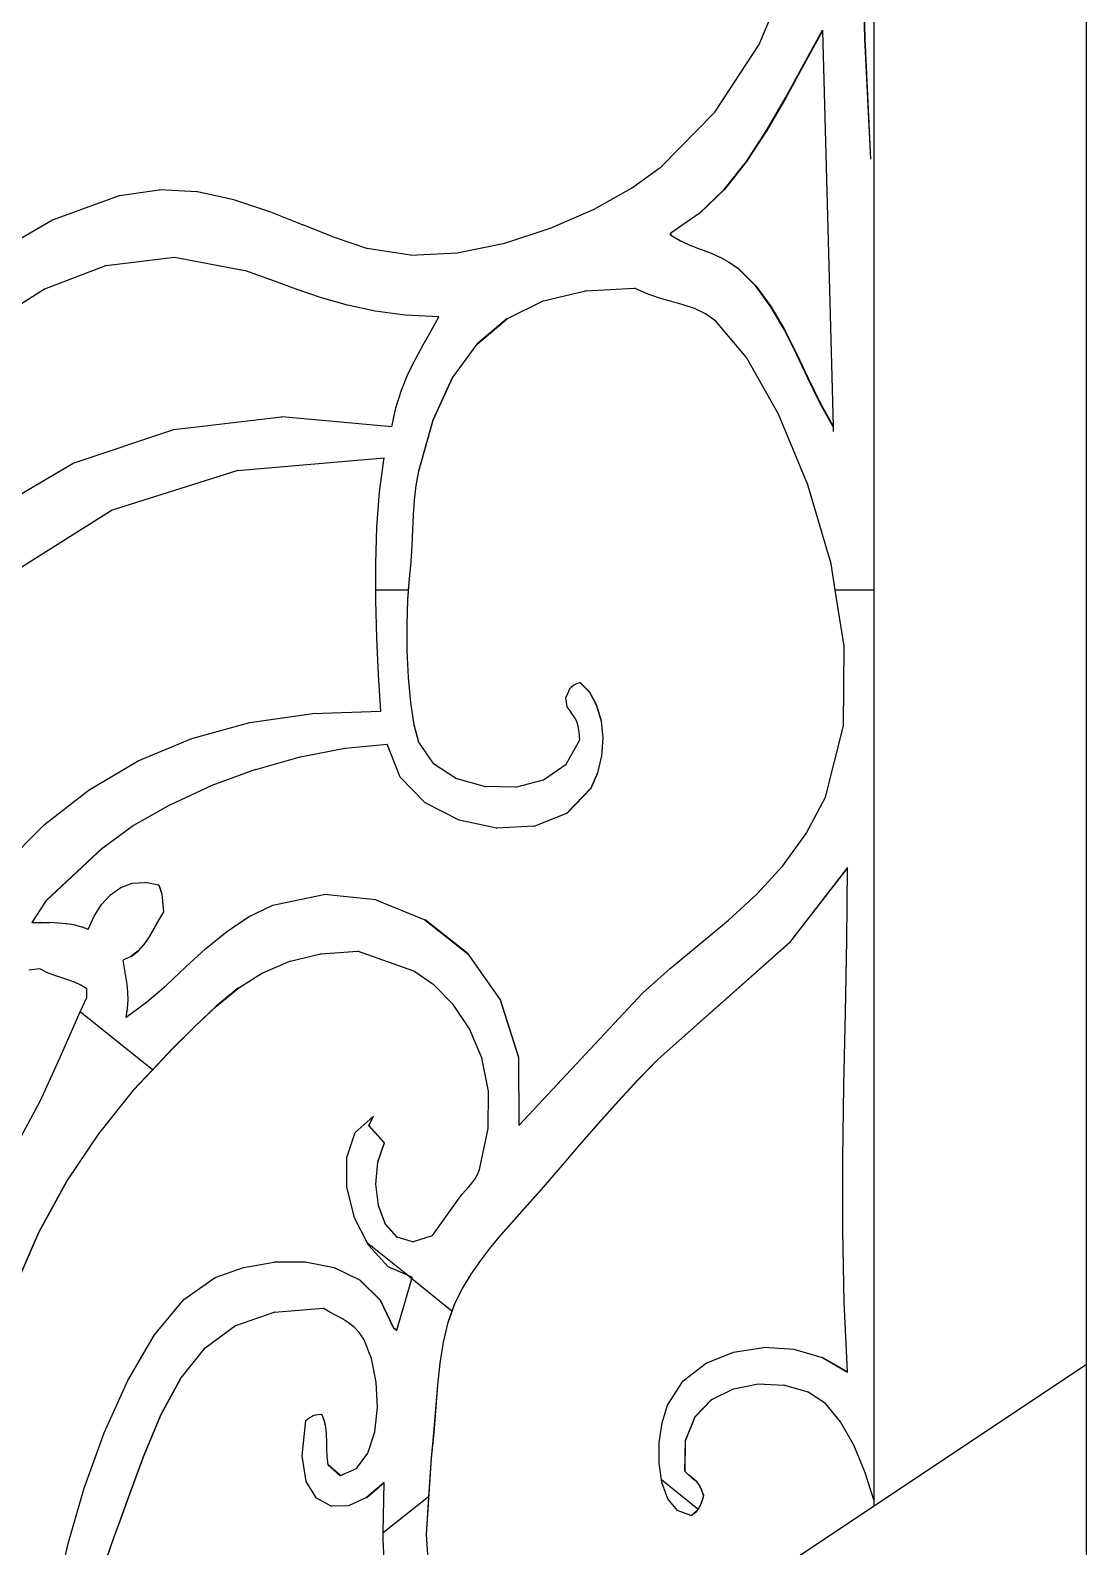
# Model space of a CAD drawing. Header units: inches. Extents: x 1397 to 20304, y -27267 to -746.
# Drawn here: x 2811.62 to 2821.55, y -9108.88 to -9094.61 of the extents above; entities that cross this region are included whole.
import ezdxf

# ---------------------------------------------------------------- set-up
doc = ezdxf.new("R2010")
doc.units = ezdxf.units.IN
doc.header["$LTSCALE"] = 17
doc.header["$MEASUREMENT"] = 0
doc.layers.add('OUTLINE', color=1, linetype='Continuous', lineweight=25)

msp = doc.modelspace()

# ---------------------------------------------------------------- linework, layer by layer
for p, q in [((2819.44, -9093.552), (2819.467, -9094.686)), ((2819.469, -9094.686), (2819.443, -9093.552)), ((2818.473, -9094.741), (2818.779, -9094.01)), ((2818.894, -9094.926), (2819.069, -9094.608)), ((2819.069, -9094.613), (2818.897, -9094.926)), ((2819.069, -9094.608), (2819.07, -9094.611)), ((2819.07, -9094.611), (2819.069, -9094.612)), ((2819.07, -9094.611), (2819.069, -9094.613)), ((2819.069, -9094.613), (2819.171, -9098.334)), ((2819.467, -9094.686), (2819.469, -9094.686)), ((2819.467, -9094.686), (2819.52, -9095.822)), ((2819.523, -9095.822), (2819.469, -9094.686)), ((2818.056, -9095.377), (2818.473, -9094.741)), ((2818.721, -9095.244), (2818.894, -9094.926)), ((2818.897, -9094.926), (2818.724, -9095.244)), ((2818.894, -9094.926), (2818.897, -9094.926)), ((2818.544, -9095.552), (2818.721, -9095.244)), ((2818.724, -9095.244), (2818.546, -9095.552)), ((2818.721, -9095.244), (2818.724, -9095.244)), ((2817.552, -9095.894), (2818.056, -9095.377)), ((2818.354, -9095.842), (2818.544, -9095.552)), ((2818.546, -9095.552), (2818.356, -9095.842)), ((2818.544, -9095.552), (2818.546, -9095.552)), ((2818.144, -9096.106), (2818.354, -9095.842)), ((2818.356, -9095.842), (2818.147, -9096.106)), ((2818.354, -9095.842), (2818.356, -9095.842)), ((2817.274, -9096.093), (2817.552, -9095.894)), ((2812.457, -9096.164), (2812.829, -9096.11)), ((2812.829, -9096.11), (2812.832, -9096.11)), ((2813.187, -9096.129), (2812.832, -9096.11)), ((2813.187, -9096.129), (2813.19, -9096.129)), ((2813.53, -9096.203), (2813.19, -9096.129)), ((2816.923, -9096.29), (2817.274, -9096.093)), ((2817.909, -9096.333), (2818.144, -9096.106)), ((2818.147, -9096.106), (2817.912, -9096.333)), ((2818.144, -9096.106), (2818.147, -9096.106)), ((2811.826, -9096.392), (2812.457, -9096.164)), ((2813.53, -9096.203), (2813.533, -9096.203)), ((2813.861, -9096.313), (2813.533, -9096.203)), ((2816.518, -9096.468), (2816.923, -9096.29)), ((2811.263, -9096.719), (2811.826, -9096.392)), ((2813.861, -9096.313), (2813.864, -9096.313)), ((2814.179, -9096.438), (2813.864, -9096.313)), ((2814.179, -9096.438), (2814.182, -9096.438)), ((2814.487, -9096.561), (2814.182, -9096.438)), ((2817.909, -9096.333), (2817.643, -9096.516)), ((2817.909, -9096.333), (2817.912, -9096.333)), ((2814.487, -9096.561), (2814.489, -9096.561)), ((2814.784, -9096.661), (2814.489, -9096.561)), ((2816.082, -9096.61), (2816.518, -9096.468)), ((2817.64, -9096.537), (2817.64, -9096.516)), ((2817.64, -9096.516), (2817.643, -9096.516)), ((2817.64, -9096.537), (2817.643, -9096.537)), ((2817.643, -9096.516), (2817.643, -9096.537)), ((2817.643, -9096.537), (2817.733, -9096.59)), ((2814.784, -9096.661), (2814.786, -9096.661)), ((2815.194, -9096.724), (2814.786, -9096.661)), ((2815.194, -9096.724), (2815.633, -9096.701)), ((2815.633, -9096.701), (2816.082, -9096.61)), ((2817.733, -9096.59), (2817.736, -9096.59)), ((2817.736, -9096.59), (2817.827, -9096.633)), ((2817.827, -9096.633), (2817.83, -9096.633)), ((2817.83, -9096.633), (2817.92, -9096.669)), ((2817.92, -9096.669), (2817.923, -9096.669)), ((2817.923, -9096.669), (2818.013, -9096.704)), ((2818.013, -9096.704), (2818.016, -9096.704)), ((2818.016, -9096.704), (2818.103, -9096.742)), ((2811.754, -9097.04), (2812.328, -9096.821)), ((2812.331, -9096.821), (2812.328, -9096.821)), ((2812.331, -9096.821), (2812.972, -9096.744)), ((2812.972, -9096.744), (2813.635, -9096.869)), ((2813.881, -9096.957), (2813.635, -9096.869)), ((2818.103, -9096.742), (2818.106, -9096.742)), ((2818.106, -9096.742), (2818.19, -9096.789)), ((2818.19, -9096.789), (2818.193, -9096.789)), ((2818.193, -9096.789), (2818.274, -9096.848)), ((2818.443, -9097.017), (2818.274, -9096.848)), ((2818.274, -9096.848), (2818.276, -9096.848)), ((2818.276, -9096.848), (2818.446, -9097.017)), ((2814.118, -9097.044), (2813.881, -9096.957)), ((2818.585, -9097.211), (2818.443, -9097.017)), ((2818.443, -9097.017), (2818.446, -9097.017)), ((2818.446, -9097.017), (2818.588, -9097.211)), ((2811.236, -9097.368), (2811.751, -9097.04)), ((2811.751, -9097.04), (2811.754, -9097.04)), ((2814.355, -9097.125), (2814.118, -9097.044)), ((2814.6, -9097.196), (2814.355, -9097.125)), ((2816.105, -9097.321), (2816.442, -9097.155)), ((2816.442, -9097.155), (2816.445, -9097.155)), ((2816.445, -9097.155), (2816.841, -9097.06)), ((2816.844, -9097.06), (2816.841, -9097.06)), ((2816.844, -9097.06), (2817.302, -9097.035)), ((2817.419, -9097.09), (2817.302, -9097.035)), ((2817.535, -9097.13), (2817.419, -9097.09)), ((2817.649, -9097.162), (2817.535, -9097.13)), ((2814.86, -9097.252), (2814.6, -9097.196)), ((2815.145, -9097.29), (2814.86, -9097.252)), ((2815.461, -9097.304), (2815.145, -9097.29)), ((2817.759, -9097.192), (2817.649, -9097.162)), ((2817.867, -9097.228), (2817.759, -9097.192)), ((2817.969, -9097.277), (2817.867, -9097.228)), ((2818.067, -9097.346), (2817.969, -9097.277)), ((2818.709, -9097.424), (2818.585, -9097.211)), ((2818.585, -9097.211), (2818.588, -9097.211)), ((2818.588, -9097.211), (2818.712, -9097.424)), ((2815.314, -9097.568), (2815.389, -9097.436)), ((2815.389, -9097.436), (2815.461, -9097.304)), ((2816.102, -9097.321), (2815.818, -9097.562)), ((2815.821, -9097.562), (2816.105, -9097.321)), ((2816.102, -9097.321), (2816.105, -9097.321)), ((2818.356, -9097.689), (2818.067, -9097.346)), ((2818.821, -9097.65), (2818.709, -9097.424)), ((2818.709, -9097.424), (2818.712, -9097.424)), ((2818.712, -9097.424), (2818.824, -9097.65)), ((2815.24, -9097.703), (2815.314, -9097.568)), ((2815.818, -9097.562), (2815.587, -9097.88)), ((2815.59, -9097.88), (2815.821, -9097.562)), ((2815.818, -9097.562), (2815.821, -9097.562)), ((2815.17, -9097.845), (2815.24, -9097.703)), ((2818.656, -9098.22), (2818.356, -9097.689)), ((2818.931, -9097.882), (2818.821, -9097.65)), ((2818.821, -9097.65), (2818.824, -9097.65)), ((2818.824, -9097.65), (2818.934, -9097.882)), ((2815.108, -9097.996), (2815.17, -9097.845)), ((2815.056, -9098.161), (2815.108, -9097.996)), ((2815.587, -9097.88), (2815.405, -9098.277)), ((2815.408, -9098.277), (2815.59, -9097.88)), ((2815.587, -9097.88), (2815.59, -9097.88)), ((2819.045, -9098.115), (2818.931, -9097.882)), ((2818.931, -9097.882), (2818.934, -9097.882)), ((2818.934, -9097.882), (2819.048, -9098.115)), ((2819.171, -9098.339), (2819.045, -9098.115)), ((2819.045, -9098.115), (2819.048, -9098.115)), ((2819.048, -9098.115), (2819.171, -9098.334)), ((2812.968, -9098.364), (2813.979, -9098.245)), ((2813.979, -9098.245), (2813.982, -9098.245)), ((2813.982, -9098.245), (2813.981, -9098.245)), ((2815.019, -9098.341), (2813.982, -9098.245)), ((2815.019, -9098.341), (2815.056, -9098.161)), ((2815.405, -9098.277), (2815.27, -9098.756)), ((2815.272, -9098.756), (2815.408, -9098.277)), ((2815.405, -9098.277), (2815.408, -9098.277)), ((2818.932, -9098.885), (2818.656, -9098.22)), ((2812.021, -9098.682), (2812.968, -9098.364)), ((2819.171, -9098.334), (2819.171, -9098.339)), ((2819.172, -9098.341), (2819.171, -9098.339)), ((2819.172, -9098.383), (2819.172, -9098.341)), ((2811.171, -9099.184), (2812.021, -9098.682)), ((2813.566, -9098.752), (2814.946, -9098.632)), ((2814.903, -9098.951), (2814.946, -9098.632)), ((2812.391, -9099.121), (2813.563, -9098.752)), ((2813.566, -9098.752), (2813.563, -9098.752)), ((2815.27, -9098.756), (2815.245, -9098.893)), ((2815.248, -9098.893), (2815.272, -9098.756)), ((2815.27, -9098.756), (2815.272, -9098.756)), ((2814.878, -9099.284), (2814.903, -9098.951)), ((2815.245, -9098.893), (2815.229, -9099.031)), ((2815.232, -9099.031), (2815.248, -9098.893)), ((2815.245, -9098.893), (2815.248, -9098.893)), ((2819.15, -9099.631), (2818.932, -9098.885)), ((2811.412, -9099.737), (2812.388, -9099.121)), ((2812.388, -9099.121), (2812.391, -9099.121)), ((2815.229, -9099.031), (2815.219, -9099.169)), ((2815.222, -9099.169), (2815.232, -9099.031)), ((2815.229, -9099.031), (2815.232, -9099.031)), ((2814.867, -9099.626), (2814.878, -9099.284)), ((2815.219, -9099.169), (2815.213, -9099.311)), ((2815.215, -9099.311), (2815.222, -9099.169)), ((2815.219, -9099.169), (2815.222, -9099.169)), ((2815.213, -9099.311), (2815.206, -9099.457)), ((2815.209, -9099.457), (2815.215, -9099.311)), ((2815.213, -9099.311), (2815.215, -9099.311)), ((2815.206, -9099.457), (2815.196, -9099.61)), ((2815.199, -9099.61), (2815.209, -9099.457)), ((2815.206, -9099.457), (2815.209, -9099.457)), ((2814.867, -9099.878), (2814.867, -9099.626)), ((2815.196, -9099.61), (2815.181, -9099.772)), ((2815.184, -9099.772), (2815.199, -9099.61)), ((2815.196, -9099.61), (2815.199, -9099.61)), ((2819.189, -9099.878), (2819.15, -9099.631)), ((2815.168, -9099.969), (2815.184, -9099.772)), ((2815.181, -9099.772), (2815.173, -9099.878)), ((2815.181, -9099.772), (2815.184, -9099.772)), ((2815.173, -9099.878), (2814.867, -9099.878)), ((2814.867, -9099.975), (2814.867, -9099.878)), ((2814.877, -9100.326), (2814.867, -9099.975)), ((2815.165, -9099.969), (2815.158, -9100.2)), ((2815.161, -9100.2), (2815.168, -9099.969)), ((2815.173, -9099.878), (2815.165, -9099.969)), ((2815.165, -9099.969), (2815.168, -9099.969)), ((2819.274, -9100.405), (2819.189, -9099.878)), ((2819.555, -9099.878), (2819.189, -9099.878)), ((2815.158, -9100.2), (2815.161, -9100.2)), ((2815.158, -9100.2), (2815.16, -9100.448)), ((2815.163, -9100.448), (2815.161, -9100.2)), ((2814.894, -9100.674), (2814.877, -9100.326)), ((2819.268, -9101.154), (2819.274, -9100.405)), ((2815.16, -9100.448), (2815.163, -9100.448)), ((2815.16, -9100.448), (2815.172, -9100.699)), ((2815.175, -9100.699), (2815.163, -9100.448)), ((2814.916, -9101.016), (2814.894, -9100.674)), ((2815.172, -9100.699), (2815.175, -9100.699)), ((2815.172, -9100.699), (2815.193, -9100.936)), ((2815.196, -9100.936), (2815.175, -9100.699)), ((2816.654, -9100.892), (2816.67, -9100.856)), ((2816.67, -9100.856), (2816.682, -9100.828)), ((2816.682, -9100.828), (2816.694, -9100.804)), ((2816.694, -9100.804), (2816.708, -9100.786)), ((2816.708, -9100.786), (2816.726, -9100.771)), ((2816.726, -9100.771), (2816.751, -9100.758)), ((2816.751, -9100.758), (2816.786, -9100.747)), ((2816.786, -9100.747), (2816.789, -9100.747)), ((2816.786, -9100.747), (2816.878, -9100.839)), ((2816.881, -9100.839), (2816.789, -9100.747)), ((2816.878, -9100.839), (2816.945, -9100.963)), ((2816.878, -9100.839), (2816.881, -9100.839)), ((2816.948, -9100.963), (2816.881, -9100.839)), ((2815.193, -9100.936), (2815.196, -9100.936)), ((2815.193, -9100.936), (2815.226, -9101.144)), ((2815.229, -9101.144), (2815.196, -9100.936)), ((2816.669, -9100.975), (2816.654, -9100.892)), ((2816.695, -9101.014), (2816.669, -9100.975)), ((2816.945, -9100.963), (2816.986, -9101.111)), ((2816.945, -9100.963), (2816.948, -9100.963)), ((2816.989, -9101.111), (2816.948, -9100.963)), ((2813.135, -9101.274), (2813.682, -9101.124)), ((2813.682, -9101.124), (2814.275, -9101.037)), ((2814.275, -9101.037), (2814.916, -9101.016)), ((2815.226, -9101.144), (2815.229, -9101.144)), ((2815.226, -9101.144), (2815.27, -9101.307)), ((2815.272, -9101.307), (2815.229, -9101.144)), ((2816.718, -9101.048), (2816.695, -9101.014)), ((2816.739, -9101.079), (2816.718, -9101.048)), ((2816.757, -9101.114), (2816.739, -9101.079)), ((2816.771, -9101.157), (2816.757, -9101.114)), ((2816.986, -9101.111), (2816.989, -9101.111)), ((2816.986, -9101.111), (2817.002, -9101.272)), ((2817.005, -9101.272), (2816.989, -9101.111)), ((2819.098, -9101.825), (2819.268, -9101.154)), ((2812.631, -9101.485), (2813.135, -9101.274)), ((2816.659, -9101.515), (2816.786, -9101.286)), ((2816.781, -9101.213), (2816.771, -9101.157)), ((2816.786, -9101.286), (2816.781, -9101.213)), ((2817.002, -9101.272), (2816.991, -9101.438)), ((2816.994, -9101.438), (2817.005, -9101.272)), ((2817.002, -9101.272), (2817.005, -9101.272)), ((2814.16, -9101.446), (2814.575, -9101.364)), ((2814.575, -9101.364), (2814.578, -9101.364)), ((2814.578, -9101.364), (2814.975, -9101.328)), ((2815.095, -9101.638), (2814.975, -9101.328)), ((2815.27, -9101.307), (2815.407, -9101.51)), ((2815.27, -9101.307), (2815.272, -9101.307)), ((2815.41, -9101.51), (2815.272, -9101.307)), ((2816.991, -9101.438), (2816.954, -9101.597)), ((2816.957, -9101.597), (2816.994, -9101.438)), ((2816.991, -9101.438), (2816.994, -9101.438)), ((2812.17, -9101.756), (2812.631, -9101.485)), ((2813.734, -9101.565), (2813.325, -9101.717)), ((2813.734, -9101.565), (2813.737, -9101.565)), ((2813.737, -9101.565), (2814.157, -9101.446)), ((2814.157, -9101.446), (2814.16, -9101.446)), ((2815.407, -9101.51), (2815.41, -9101.51)), ((2815.41, -9101.51), (2815.627, -9101.651)), ((2816.446, -9101.662), (2816.659, -9101.515)), ((2812.938, -9101.894), (2813.322, -9101.717)), ((2813.322, -9101.717), (2813.325, -9101.717)), ((2815.333, -9101.878), (2815.095, -9101.638)), ((2815.627, -9101.651), (2815.63, -9101.651)), ((2815.63, -9101.651), (2815.896, -9101.726)), ((2815.896, -9101.726), (2815.899, -9101.726)), ((2816.18, -9101.731), (2815.899, -9101.726)), ((2816.18, -9101.731), (2816.446, -9101.662)), ((2816.954, -9101.597), (2816.889, -9101.742)), ((2816.892, -9101.742), (2816.957, -9101.597)), ((2816.954, -9101.597), (2816.957, -9101.597)), ((2811.749, -9102.084), (2812.17, -9101.756)), ((2816.889, -9101.742), (2816.664, -9101.976)), ((2816.667, -9101.976), (2816.892, -9101.742)), ((2816.889, -9101.742), (2816.892, -9101.742)), ((2818.917, -9102.169), (2819.098, -9101.825)), ((2812.591, -9102.091), (2812.936, -9101.894)), ((2812.936, -9101.894), (2812.938, -9101.894)), ((2815.65, -9102.041), (2815.333, -9101.878)), ((2816.358, -9102.098), (2816.664, -9101.976)), ((2816.664, -9101.976), (2816.667, -9101.976)), ((2811.367, -9102.468), (2811.749, -9102.084)), ((2812.298, -9102.302), (2812.588, -9102.091)), ((2812.588, -9102.091), (2812.591, -9102.091)), ((2816.004, -9102.117), (2815.65, -9102.041)), ((2816.004, -9102.117), (2816.006, -9102.117)), ((2816.355, -9102.098), (2816.006, -9102.117)), ((2816.355, -9102.098), (2816.358, -9102.098)), ((2818.698, -9102.471), (2818.917, -9102.169)), ((2812.295, -9102.302), (2811.765, -9102.8)), ((2811.768, -9102.8), (2812.298, -9102.302)), ((2812.295, -9102.302), (2812.298, -9102.302)), ((2818.451, -9102.739), (2818.698, -9102.471)), ((2819.304, -9102.489), (2818.76, -9103.194)), ((2818.762, -9103.194), (2819.304, -9102.493)), ((2819.299, -9103.169), (2819.304, -9102.493)), ((2819.304, -9102.493), (2819.304, -9102.489)), ((2812.371, -9102.744), (2812.467, -9102.677)), ((2812.467, -9102.677), (2812.575, -9102.636)), ((2812.575, -9102.636), (2812.695, -9102.628)), ((2812.695, -9102.628), (2812.698, -9102.628)), ((2812.825, -9102.655), (2812.698, -9102.628)), ((2812.825, -9102.655), (2812.828, -9102.655)), ((2812.825, -9102.655), (2812.855, -9102.738)), ((2812.857, -9102.738), (2812.828, -9102.655)), ((2811.765, -9102.8), (2811.632, -9103.007)), ((2811.635, -9103.007), (2811.768, -9102.8)), ((2811.765, -9102.8), (2811.768, -9102.8)), ((2812.218, -9102.945), (2812.288, -9102.835)), ((2812.288, -9102.835), (2812.371, -9102.744)), ((2812.855, -9102.738), (2812.857, -9102.738)), ((2812.855, -9102.738), (2812.869, -9102.904)), ((2812.872, -9102.904), (2812.857, -9102.738)), ((2813.67, -9102.953), (2813.9, -9102.841)), ((2813.9, -9102.841), (2814.378, -9102.742)), ((2814.378, -9102.742), (2814.38, -9102.742)), ((2814.866, -9102.792), (2814.38, -9102.742)), ((2814.866, -9102.792), (2814.869, -9102.792)), ((2814.869, -9102.792), (2815.33, -9102.982)), ((2818.185, -9102.983), (2818.451, -9102.739)), ((2811.632, -9103.007), (2811.635, -9103.007)), ((2811.635, -9103.007), (2811.716, -9103.007)), ((2811.716, -9103.007), (2811.719, -9103.007)), ((2811.719, -9103.007), (2811.717, -9103.007)), ((2811.719, -9103.007), (2811.798, -9103.007)), ((2811.798, -9103.007), (2811.801, -9103.007)), ((2811.878, -9103.011), (2811.801, -9103.007)), ((2811.878, -9103.011), (2811.88, -9103.011)), ((2811.955, -9103.017), (2811.88, -9103.011)), ((2812.162, -9103.07), (2812.218, -9102.945)), ((2812.824, -9102.983), (2812.78, -9103.063)), ((2812.783, -9103.063), (2812.827, -9102.983)), ((2812.869, -9102.904), (2812.824, -9102.983)), ((2812.824, -9102.983), (2812.827, -9102.983)), ((2812.827, -9102.983), (2812.872, -9102.904)), ((2812.869, -9102.904), (2812.872, -9102.904)), ((2813.461, -9103.093), (2813.67, -9102.953)), ((2815.33, -9102.982), (2815.732, -9103.3)), ((2815.33, -9102.982), (2815.333, -9102.982)), ((2815.735, -9103.3), (2815.333, -9102.982)), ((2817.91, -9103.214), (2818.185, -9102.983)), ((2811.955, -9103.017), (2811.957, -9103.017)), ((2812.028, -9103.029), (2811.957, -9103.017)), ((2812.028, -9103.029), (2812.031, -9103.029)), ((2812.031, -9103.029), (2812.098, -9103.046)), ((2812.098, -9103.046), (2812.101, -9103.046)), ((2812.162, -9103.07), (2812.101, -9103.046)), ((2812.734, -9103.14), (2812.684, -9103.212)), ((2812.687, -9103.212), (2812.737, -9103.14)), ((2812.78, -9103.063), (2812.734, -9103.14)), ((2812.734, -9103.14), (2812.737, -9103.14)), ((2812.737, -9103.14), (2812.783, -9103.063)), ((2812.78, -9103.063), (2812.783, -9103.063)), ((2813.266, -9103.253), (2813.461, -9103.093)), ((2812.628, -9103.274), (2812.563, -9103.325)), ((2812.566, -9103.325), (2812.631, -9103.274)), ((2812.684, -9103.212), (2812.628, -9103.274)), ((2812.628, -9103.274), (2812.631, -9103.274)), ((2812.631, -9103.274), (2812.687, -9103.212)), ((2812.684, -9103.212), (2812.687, -9103.212)), ((2813.081, -9103.424), (2813.266, -9103.253)), ((2814.354, -9103.3), (2814.696, -9103.277)), ((2815.225, -9103.464), (2814.696, -9103.277)), ((2818.76, -9103.194), (2817.523, -9104.293)), ((2817.525, -9104.293), (2818.762, -9103.194)), ((2817.637, -9103.44), (2817.91, -9103.214)), ((2818.762, -9103.194), (2818.76, -9103.194)), ((2819.287, -9103.854), (2819.299, -9103.169)), ((2812.486, -9103.36), (2812.489, -9103.36)), ((2812.486, -9103.36), (2812.5, -9103.437)), ((2812.563, -9103.325), (2812.489, -9103.36)), ((2812.503, -9103.437), (2812.489, -9103.36)), ((2812.5, -9103.437), (2812.503, -9103.437)), ((2812.5, -9103.437), (2812.513, -9103.512)), ((2812.516, -9103.512), (2812.503, -9103.437)), ((2812.563, -9103.325), (2812.566, -9103.325)), ((2812.897, -9103.594), (2813.081, -9103.424)), ((2813.805, -9103.479), (2814.057, -9103.369)), ((2814.057, -9103.369), (2814.06, -9103.369)), ((2814.06, -9103.369), (2814.351, -9103.3)), ((2814.354, -9103.3), (2814.351, -9103.3)), ((2815.732, -9103.3), (2815.735, -9103.3)), ((2815.732, -9103.3), (2816.037, -9103.735)), ((2816.04, -9103.735), (2815.735, -9103.3)), ((2817.375, -9103.671), (2817.637, -9103.44)), ((2811.707, -9103.443), (2811.602, -9103.455)), ((2811.772, -9103.476), (2811.707, -9103.443)), ((2811.839, -9103.501), (2811.772, -9103.476)), ((2811.905, -9103.523), (2811.839, -9103.501)), ((2811.97, -9103.544), (2811.905, -9103.523)), ((2812.033, -9103.567), (2811.97, -9103.544)), ((2812.092, -9103.594), (2812.033, -9103.567)), ((2812.513, -9103.512), (2812.516, -9103.512)), ((2812.513, -9103.512), (2812.524, -9103.587)), ((2812.527, -9103.587), (2812.516, -9103.512)), ((2813.578, -9103.622), (2813.802, -9103.479)), ((2813.802, -9103.479), (2813.805, -9103.479)), ((2815.416, -9103.596), (2815.225, -9103.464)), ((2812.087, -9103.845), (2812.148, -9103.712)), ((2812.148, -9103.629), (2812.092, -9103.594)), ((2812.148, -9103.712), (2812.148, -9103.629)), ((2812.524, -9103.587), (2812.532, -9103.661)), ((2812.524, -9103.587), (2812.527, -9103.587)), ((2812.535, -9103.661), (2812.527, -9103.587)), ((2812.532, -9103.661), (2812.534, -9103.737)), ((2812.532, -9103.661), (2812.535, -9103.661)), ((2812.537, -9103.737), (2812.535, -9103.661)), ((2812.711, -9103.756), (2812.897, -9103.594)), ((2813.575, -9103.622), (2813.366, -9103.792)), ((2813.369, -9103.792), (2813.578, -9103.622)), ((2813.575, -9103.622), (2813.578, -9103.622)), ((2815.594, -9103.779), (2815.416, -9103.596)), ((2816.215, -9104.912), (2817.375, -9103.671)), ((2812.038, -9103.952), (2812.087, -9103.845)), ((2812.766, -9104.393), (2812.087, -9103.845)), ((2812.529, -9103.816), (2812.516, -9103.899)), ((2812.519, -9103.897), (2812.711, -9103.756)), ((2812.519, -9103.897), (2812.532, -9103.816)), ((2812.534, -9103.737), (2812.529, -9103.816)), ((2812.529, -9103.816), (2812.532, -9103.816)), ((2812.532, -9103.816), (2812.537, -9103.737)), ((2812.534, -9103.737), (2812.537, -9103.737)), ((2813.366, -9103.792), (2813.164, -9103.984)), ((2813.166, -9103.984), (2813.369, -9103.792)), ((2813.366, -9103.792), (2813.369, -9103.792)), ((2815.748, -9104.008), (2815.594, -9103.779)), ((2816.037, -9103.735), (2816.209, -9104.277)), ((2816.037, -9103.735), (2816.04, -9103.735)), ((2816.212, -9104.277), (2816.04, -9103.735)), ((2819.272, -9104.541), (2819.287, -9103.854)), ((2811.888, -9104.296), (2812.038, -9103.952)), ((2812.516, -9103.899), (2812.519, -9103.897)), ((2813.164, -9103.984), (2812.958, -9104.189)), ((2812.961, -9104.189), (2813.166, -9103.984)), ((2813.164, -9103.984), (2813.166, -9103.984)), ((2815.864, -9104.281), (2815.748, -9104.008)), ((2811.709, -9104.687), (2811.888, -9104.296)), ((2812.592, -9104.582), (2812.961, -9104.189)), ((2812.958, -9104.189), (2812.766, -9104.393)), ((2812.958, -9104.189), (2812.961, -9104.189)), ((2815.927, -9104.594), (2815.864, -9104.281)), ((2816.209, -9104.277), (2816.212, -9104.915)), ((2816.209, -9104.277), (2816.212, -9104.277)), ((2816.215, -9104.912), (2816.212, -9104.277)), ((2817.523, -9104.293), (2817.333, -9104.488)), ((2817.335, -9104.488), (2817.525, -9104.293)), ((2817.523, -9104.293), (2817.525, -9104.293)), ((2812.766, -9104.393), (2812.589, -9104.582)), ((2812.589, -9104.582), (2812.257, -9104.994)), ((2812.26, -9104.994), (2812.592, -9104.582)), ((2812.589, -9104.582), (2812.592, -9104.582)), ((2817.333, -9104.488), (2817.146, -9104.688)), ((2817.149, -9104.688), (2817.335, -9104.488)), ((2817.333, -9104.488), (2817.335, -9104.488)), ((2819.262, -9105.226), (2819.272, -9104.541)), ((2811.506, -9105.066), (2811.709, -9104.687)), ((2815.925, -9104.945), (2815.927, -9104.594)), ((2817.146, -9104.688), (2816.963, -9104.894)), ((2816.966, -9104.894), (2817.149, -9104.688)), ((2817.146, -9104.688), (2817.149, -9104.688)), ((2814.674, -9104.983), (2814.843, -9104.832)), ((2814.84, -9104.837), (2814.798, -9104.915)), ((2814.801, -9104.915), (2814.845, -9104.832)), ((2814.845, -9104.832), (2814.84, -9104.837)), ((2814.843, -9104.832), (2814.84, -9104.837)), ((2814.843, -9104.832), (2814.845, -9104.832)), ((2812.257, -9104.994), (2811.96, -9105.437)), ((2811.962, -9105.437), (2812.26, -9104.994)), ((2812.257, -9104.994), (2812.26, -9104.994)), ((2814.595, -9105.216), (2814.674, -9104.983)), ((2814.798, -9104.915), (2814.801, -9104.915)), ((2814.798, -9104.915), (2814.946, -9105.081)), ((2814.948, -9105.081), (2814.801, -9104.915)), ((2815.844, -9105.33), (2815.925, -9104.945)), ((2816.212, -9104.915), (2816.215, -9104.912)), ((2816.963, -9104.894), (2816.782, -9105.102)), ((2816.785, -9105.102), (2816.966, -9104.894)), ((2816.963, -9104.894), (2816.966, -9104.894)), ((2814.946, -9105.081), (2814.883, -9105.262)), ((2814.885, -9105.262), (2814.948, -9105.081)), ((2814.946, -9105.081), (2814.948, -9105.081)), ((2816.782, -9105.102), (2816.602, -9105.311)), ((2816.605, -9105.311), (2816.785, -9105.102)), ((2816.782, -9105.102), (2816.785, -9105.102)), ((2814.596, -9105.495), (2814.595, -9105.216)), ((2814.883, -9105.262), (2814.864, -9105.467)), ((2814.867, -9105.467), (2814.885, -9105.262)), ((2814.883, -9105.262), (2814.885, -9105.262)), ((2819.26, -9105.906), (2819.262, -9105.226)), ((2811.96, -9105.437), (2811.695, -9105.922)), ((2811.698, -9105.922), (2811.962, -9105.437)), ((2811.96, -9105.437), (2811.962, -9105.437)), ((2815.772, -9105.46), (2815.8, -9105.422)), ((2815.8, -9105.422), (2815.825, -9105.379)), ((2815.825, -9105.379), (2815.844, -9105.33)), ((2816.602, -9105.311), (2816.422, -9105.519)), ((2816.425, -9105.519), (2816.605, -9105.311)), ((2816.602, -9105.311), (2816.605, -9105.311)), ((2814.668, -9105.784), (2814.596, -9105.495)), ((2814.864, -9105.467), (2814.867, -9105.467)), ((2814.864, -9105.467), (2814.888, -9105.669)), ((2814.891, -9105.669), (2814.867, -9105.467)), ((2815.652, -9105.6), (2815.681, -9105.563)), ((2815.681, -9105.563), (2815.711, -9105.529)), ((2815.711, -9105.529), (2815.742, -9105.495)), ((2815.742, -9105.495), (2815.772, -9105.46)), ((2816.422, -9105.519), (2816.241, -9105.724)), ((2816.244, -9105.724), (2816.425, -9105.519)), ((2816.422, -9105.519), (2816.425, -9105.519)), ((2814.888, -9105.669), (2814.955, -9105.844)), ((2814.888, -9105.669), (2814.891, -9105.669)), ((2814.958, -9105.844), (2814.891, -9105.669)), ((2815.402, -9105.952), (2815.652, -9105.6)), ((2814.789, -9106.023), (2814.668, -9105.784)), ((2814.955, -9105.844), (2814.958, -9105.844)), ((2814.955, -9105.844), (2815.064, -9105.967)), ((2815.067, -9105.967), (2814.958, -9105.844)), ((2816.144, -9105.833), (2816.045, -9105.945)), ((2816.048, -9105.945), (2816.147, -9105.833)), ((2816.241, -9105.724), (2816.144, -9105.833)), ((2816.144, -9105.833), (2816.147, -9105.833)), ((2816.147, -9105.833), (2816.244, -9105.724)), ((2816.241, -9105.724), (2816.244, -9105.724)), ((2811.695, -9105.922), (2811.463, -9106.46)), ((2811.465, -9106.46), (2811.698, -9105.922)), ((2811.695, -9105.922), (2811.698, -9105.922)), ((2815.064, -9105.967), (2815.067, -9105.967)), ((2815.213, -9106.011), (2815.067, -9105.967)), ((2815.213, -9106.011), (2815.402, -9105.952)), ((2816.045, -9105.945), (2815.946, -9106.063)), ((2815.949, -9106.063), (2816.048, -9105.945)), ((2816.045, -9105.945), (2816.048, -9105.945)), ((2819.273, -9106.578), (2819.26, -9105.906)), ((2814.801, -9106.046), (2814.789, -9106.023)), ((2815.165, -9106.326), (2814.789, -9106.023)), ((2814.985, -9106.246), (2814.801, -9106.046)), ((2815.946, -9106.063), (2815.851, -9106.186)), ((2815.854, -9106.186), (2815.949, -9106.063)), ((2815.946, -9106.063), (2815.949, -9106.063)), ((2813.355, -9106.346), (2813.624, -9106.254)), ((2813.624, -9106.254), (2813.912, -9106.204)), ((2814.204, -9106.202), (2813.912, -9106.204)), ((2814.475, -9106.256), (2814.204, -9106.202)), ((2814.475, -9106.256), (2814.478, -9106.256)), ((2814.717, -9106.373), (2814.478, -9106.256)), ((2815.165, -9106.326), (2814.985, -9106.246)), ((2815.851, -9106.186), (2815.761, -9106.315)), ((2815.764, -9106.315), (2815.854, -9106.186)), ((2815.851, -9106.186), (2815.854, -9106.186)), ((2813.061, -9106.553), (2813.355, -9106.346)), ((2814.717, -9106.373), (2814.719, -9106.373)), ((2814.717, -9106.373), (2814.909, -9106.56)), ((2814.911, -9106.56), (2814.719, -9106.373)), ((2815.064, -9106.842), (2815.207, -9106.36)), ((2815.211, -9106.346), (2815.165, -9106.326)), ((2815.207, -9106.36), (2815.165, -9106.326)), ((2815.207, -9106.36), (2815.211, -9106.346)), ((2815.584, -9106.663), (2815.207, -9106.36)), ((2815.761, -9106.315), (2815.679, -9106.451)), ((2815.682, -9106.451), (2815.764, -9106.315)), ((2815.761, -9106.315), (2815.764, -9106.315)), ((2812.785, -9106.888), (2813.061, -9106.553)), ((2814.909, -9106.56), (2814.911, -9106.56)), ((2814.909, -9106.56), (2815.034, -9106.823)), ((2815.037, -9106.823), (2814.911, -9106.56)), ((2815.679, -9106.451), (2815.608, -9106.595)), ((2815.611, -9106.595), (2815.682, -9106.451)), ((2815.679, -9106.451), (2815.682, -9106.451)), ((2819.304, -9107.236), (2819.273, -9106.578)), ((2813.549, -9106.8), (2813.911, -9106.673)), ((2813.914, -9106.673), (2813.911, -9106.673)), ((2813.914, -9106.673), (2814.372, -9106.637)), ((2814.434, -9106.672), (2814.372, -9106.637)), ((2814.495, -9106.705), (2814.434, -9106.672)), ((2814.555, -9106.737), (2814.495, -9106.705)), ((2815.584, -9106.663), (2815.545, -9106.77)), ((2815.548, -9106.77), (2815.611, -9106.595)), ((2815.608, -9106.595), (2815.584, -9106.663)), ((2815.608, -9106.595), (2815.611, -9106.595)), ((2813.263, -9107.008), (2813.547, -9106.8)), ((2813.547, -9106.8), (2813.549, -9106.8)), ((2814.611, -9106.773), (2814.555, -9106.737)), ((2814.664, -9106.814), (2814.611, -9106.773)), ((2814.712, -9106.864), (2814.664, -9106.814)), ((2814.754, -9106.927), (2814.712, -9106.864)), ((2815.034, -9106.823), (2815.037, -9106.823)), ((2815.064, -9106.842), (2815.037, -9106.823)), ((2815.037, -9106.823), (2815.063, -9106.844)), ((2815.063, -9106.844), (2815.064, -9106.842)), ((2815.545, -9106.77), (2815.501, -9106.956)), ((2815.504, -9106.956), (2815.548, -9106.77)), ((2815.545, -9106.77), (2815.548, -9106.77)), ((2812.534, -9107.318), (2812.785, -9106.888)), ((2814.827, -9107.11), (2814.754, -9106.927)), ((2815.501, -9106.956), (2815.47, -9107.153)), ((2815.473, -9107.153), (2815.504, -9106.956)), ((2815.501, -9106.956), (2815.504, -9106.956)), ((2818.233, -9107.05), (2818.515, -9107.007)), ((2818.515, -9107.007), (2818.518, -9107.007)), ((2818.802, -9107.025), (2818.518, -9107.007)), ((2813.26, -9107.008), (2813.033, -9107.29)), ((2813.036, -9107.29), (2813.263, -9107.008)), ((2813.26, -9107.008), (2813.263, -9107.008)), ((2814.871, -9107.333), (2814.827, -9107.11)), ((2817.974, -9107.154), (2818.233, -9107.05)), ((2818.802, -9107.025), (2818.804, -9107.025)), ((2819.071, -9107.102), (2818.804, -9107.025)), ((2819.071, -9107.102), (2819.074, -9107.102)), ((2819.304, -9107.236), (2819.074, -9107.102)), ((2819.074, -9107.102), (2819.304, -9107.238)), ((2813.033, -9107.29), (2812.846, -9107.635)), ((2812.848, -9107.635), (2813.036, -9107.29)), ((2813.033, -9107.29), (2813.036, -9107.29)), ((2815.47, -9107.153), (2815.448, -9107.361)), ((2815.451, -9107.361), (2815.473, -9107.153)), ((2815.47, -9107.153), (2815.473, -9107.153)), ((2817.76, -9107.32), (2817.974, -9107.154)), ((2819.304, -9107.238), (2819.304, -9107.236)), ((2812.311, -9107.81), (2812.534, -9107.318)), ((2814.882, -9107.571), (2814.871, -9107.333)), ((2815.448, -9107.361), (2815.412, -9107.808)), ((2815.414, -9107.808), (2815.451, -9107.361)), ((2815.448, -9107.361), (2815.451, -9107.361)), ((2817.611, -9107.549), (2817.76, -9107.32)), ((2818.029, -9107.496), (2818.232, -9107.394)), ((2818.232, -9107.394), (2818.235, -9107.394)), ((2818.235, -9107.394), (2818.465, -9107.349)), ((2818.465, -9107.349), (2818.706, -9107.36)), ((2818.936, -9107.425), (2818.706, -9107.36)), ((2819.097, -9107.532), (2818.936, -9107.425)), ((2814.857, -9107.801), (2814.882, -9107.571)), ((2817.56, -9107.714), (2817.611, -9107.549)), ((2818.026, -9107.496), (2817.869, -9107.658)), ((2817.871, -9107.658), (2818.029, -9107.496)), ((2818.026, -9107.496), (2818.029, -9107.496)), ((2819.239, -9107.704), (2819.097, -9107.532)), ((2812.846, -9107.635), (2812.679, -9108.036)), ((2812.682, -9108.036), (2812.848, -9107.635)), ((2812.846, -9107.635), (2812.848, -9107.635)), ((2814.174, -9108.026), (2814.209, -9107.694)), ((2814.209, -9107.694), (2814.228, -9107.678)), ((2814.228, -9107.678), (2814.245, -9107.665)), ((2814.245, -9107.665), (2814.261, -9107.654)), ((2814.261, -9107.654), (2814.279, -9107.646)), ((2814.279, -9107.646), (2814.299, -9107.639)), ((2814.299, -9107.639), (2814.325, -9107.635)), ((2814.325, -9107.635), (2814.357, -9107.632)), ((2814.357, -9107.632), (2814.359, -9107.632)), ((2814.357, -9107.632), (2814.38, -9107.693)), ((2814.382, -9107.693), (2814.359, -9107.632)), ((2814.38, -9107.693), (2814.382, -9107.693)), ((2814.38, -9107.693), (2814.393, -9107.756)), ((2814.396, -9107.756), (2814.382, -9107.693)), ((2817.533, -9107.901), (2817.56, -9107.714)), ((2817.869, -9107.658), (2817.778, -9107.883)), ((2817.78, -9107.883), (2817.871, -9107.658)), ((2817.869, -9107.658), (2817.871, -9107.658)), ((2819.364, -9107.924), (2819.239, -9107.704)), ((2812.123, -9108.331), (2812.311, -9107.81)), ((2814.393, -9107.756), (2814.4, -9107.821)), ((2814.393, -9107.756), (2814.396, -9107.756)), ((2814.402, -9107.821), (2814.396, -9107.756)), ((2814.4, -9107.821), (2814.402, -9107.821)), ((2814.4, -9107.821), (2814.402, -9107.888)), ((2814.405, -9107.888), (2814.402, -9107.821)), ((2814.793, -9108.001), (2814.857, -9107.801)), ((2815.412, -9107.808), (2815.387, -9108.047)), ((2815.39, -9108.047), (2815.414, -9107.808)), ((2815.412, -9107.808), (2815.414, -9107.808)), ((2814.402, -9107.888), (2814.405, -9107.888)), ((2814.402, -9107.888), (2814.404, -9107.958)), ((2814.404, -9107.958), (2814.407, -9108.031)), ((2814.404, -9107.958), (2814.407, -9107.958)), ((2814.407, -9107.958), (2814.405, -9107.888)), ((2814.41, -9108.031), (2814.407, -9107.958)), ((2814.686, -9108.146), (2814.793, -9108.001)), ((2817.532, -9108.095), (2817.533, -9107.901)), ((2817.778, -9107.883), (2817.773, -9108.171)), ((2817.776, -9108.171), (2817.78, -9107.883)), ((2817.778, -9107.883), (2817.78, -9107.883)), ((2819.469, -9108.177), (2819.364, -9107.924)), ((2812.679, -9108.036), (2812.516, -9108.482)), ((2812.519, -9108.482), (2812.682, -9108.036)), ((2812.679, -9108.036), (2812.682, -9108.036)), ((2814.212, -9108.267), (2814.174, -9108.026)), ((2814.407, -9108.031), (2814.416, -9108.109)), ((2814.407, -9108.031), (2814.41, -9108.031)), ((2814.418, -9108.109), (2814.41, -9108.031)), ((2814.416, -9108.109), (2814.533, -9108.213)), ((2814.416, -9108.109), (2814.418, -9108.109)), ((2814.535, -9108.212), (2814.418, -9108.109)), ((2814.535, -9108.212), (2814.686, -9108.146)), ((2815.344, -9108.765), (2815.39, -9108.047)), ((2815.387, -9108.047), (2815.364, -9108.412)), ((2815.387, -9108.047), (2815.39, -9108.047)), ((2817.555, -9108.252), (2817.532, -9108.095)), ((2814.308, -9108.423), (2814.212, -9108.267)), ((2814.533, -9108.213), (2814.535, -9108.212)), ((2814.946, -9108.275), (2814.781, -9108.419)), ((2814.783, -9108.419), (2814.946, -9108.277)), ((2814.937, -9108.751), (2814.946, -9108.277)), ((2814.946, -9108.277), (2814.946, -9108.275)), ((2817.559, -9108.277), (2817.555, -9108.252)), ((2817.898, -9108.529), (2817.555, -9108.252)), ((2817.616, -9108.431), (2817.559, -9108.277)), ((2817.773, -9108.171), (2817.776, -9108.171)), ((2817.773, -9108.171), (2817.808, -9108.205)), ((2817.81, -9108.205), (2817.776, -9108.171)), ((2817.808, -9108.205), (2817.81, -9108.205)), ((2817.808, -9108.205), (2817.838, -9108.23)), ((2817.84, -9108.23), (2817.81, -9108.205)), ((2817.838, -9108.23), (2817.84, -9108.23)), ((2817.838, -9108.23), (2817.864, -9108.25)), ((2817.867, -9108.25), (2817.84, -9108.23)), ((2817.864, -9108.25), (2817.867, -9108.25)), ((2817.864, -9108.25), (2817.887, -9108.272)), ((2817.89, -9108.272), (2817.867, -9108.25)), ((2817.887, -9108.272), (2817.89, -9108.272)), ((2817.887, -9108.272), (2817.909, -9108.301)), ((2817.912, -9108.301), (2817.89, -9108.272)), ((2819.556, -9108.448), (2819.469, -9108.177)), ((2811.973, -9108.85), (2812.123, -9108.331)), ((2814.446, -9108.498), (2814.308, -9108.423)), ((2814.781, -9108.419), (2814.611, -9108.495)), ((2814.781, -9108.419), (2814.783, -9108.419)), ((2815.364, -9108.412), (2814.937, -9108.751)), ((2815.364, -9108.412), (2815.342, -9108.765)), ((2817.707, -9108.54), (2817.616, -9108.431)), ((2817.909, -9108.301), (2817.912, -9108.301)), ((2817.909, -9108.301), (2817.929, -9108.342)), ((2817.932, -9108.342), (2817.912, -9108.301)), ((2817.929, -9108.342), (2817.932, -9108.342)), ((2817.929, -9108.342), (2817.95, -9108.399)), ((2817.953, -9108.399), (2817.932, -9108.342)), ((2817.95, -9108.399), (2817.937, -9108.442)), ((2817.94, -9108.442), (2817.953, -9108.399)), ((2817.95, -9108.399), (2817.953, -9108.399)), ((2812.516, -9108.482), (2812.464, -9108.621)), ((2812.467, -9108.621), (2812.519, -9108.482)), ((2812.516, -9108.482), (2812.519, -9108.482)), ((2814.446, -9108.498), (2814.449, -9108.498)), ((2814.609, -9108.495), (2814.449, -9108.498)), ((2814.609, -9108.495), (2814.611, -9108.495)), ((2817.832, -9108.586), (2817.707, -9108.54)), ((2817.835, -9108.586), (2817.861, -9108.566)), ((2817.883, -9108.546), (2817.861, -9108.566)), ((2817.861, -9108.566), (2817.864, -9108.566)), ((2817.864, -9108.566), (2817.886, -9108.546)), ((2817.898, -9108.529), (2817.883, -9108.546)), ((2817.883, -9108.546), (2817.886, -9108.546)), ((2817.886, -9108.546), (2817.903, -9108.526)), ((2817.9, -9108.526), (2817.898, -9108.529)), ((2817.914, -9108.503), (2817.9, -9108.526)), ((2817.9, -9108.526), (2817.903, -9108.526)), ((2817.903, -9108.526), (2817.916, -9108.503)), ((2817.925, -9108.476), (2817.914, -9108.503)), ((2817.914, -9108.503), (2817.916, -9108.503)), ((2817.916, -9108.503), (2817.928, -9108.476)), ((2817.937, -9108.442), (2817.925, -9108.476)), ((2817.925, -9108.476), (2817.928, -9108.476)), ((2817.928, -9108.476), (2817.94, -9108.442)), ((2817.937, -9108.442), (2817.94, -9108.442)), ((2812.464, -9108.621), (2812.399, -9108.796)), ((2812.401, -9108.796), (2812.467, -9108.621)), ((2812.464, -9108.621), (2812.467, -9108.621)), ((2817.832, -9108.586), (2817.835, -9108.586)), ((2817.833, -9108.585), (2817.835, -9108.586)), ((2811.868, -9109.333), (2811.973, -9108.85)), ((2812.399, -9108.796), (2812.331, -9108.998)), ((2812.334, -9108.998), (2812.401, -9108.796)), ((2812.399, -9108.796), (2812.401, -9108.796)), ((2814.935, -9108.814), (2814.937, -9108.751)), ((2814.963, -9109.321), (2814.935, -9108.814)), ((2815.342, -9108.765), (2815.344, -9108.765)), ((2815.342, -9108.765), (2815.38, -9109.369)), ((2815.383, -9109.369), (2815.344, -9108.765))]:
    msp.add_line(p, q)
at = {"layer": 'OUTLINE'}
for p, q in [((2821.555, -9119.163), (2821.555, -9009.163)), ((2819.555, -9108.496), (2819.555, -9012.163)), ((2803.555, -9119.163), (2821.555, -9107.163))]:
    msp.add_line(p, q, dxfattribs=at)

doc.saveas('drawing.dxf')
